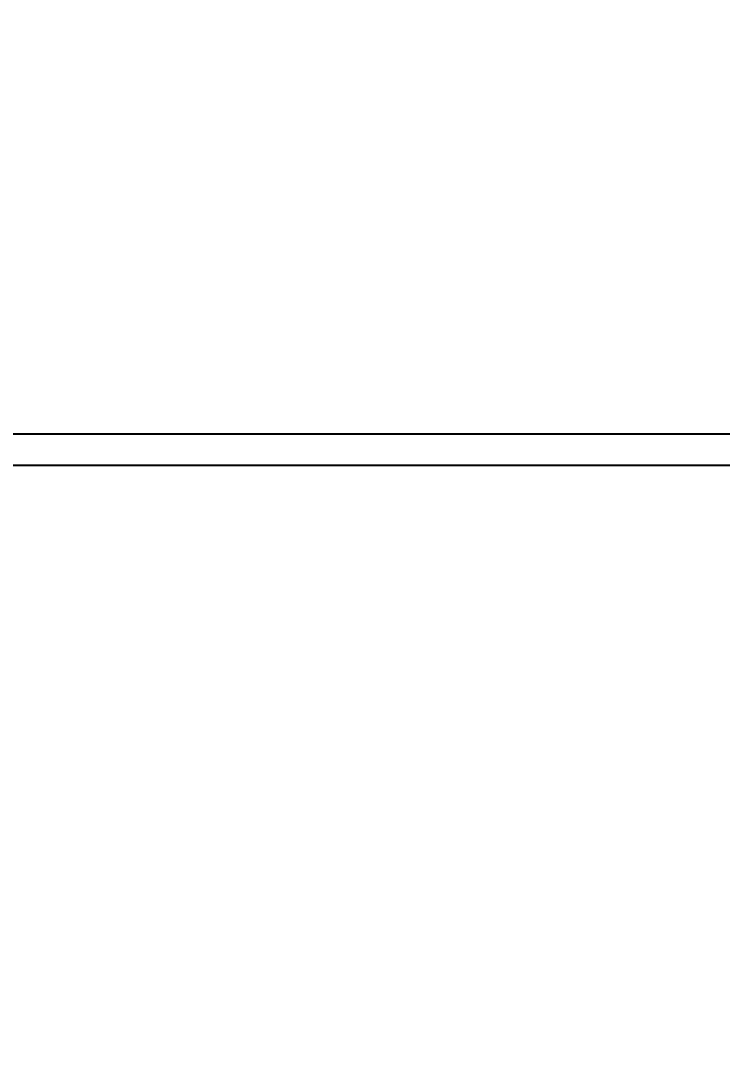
# Model space of a CAD drawing. Header units: inches. Extents: x 129892 to 140765, y 18172 to 24435.
# Drawn here: x 130516 to 130802.1, y 22291.3 to 22712.4 of the extents above; entities that cross this region are included whole.
import ezdxf

# ---------------------------------------------------------------- set-up
doc = ezdxf.new("R2010")
doc.units = ezdxf.units.IN
doc.header["$MEASUREMENT"] = 0
doc.header["$PDMODE"] = 66
doc.styles.add('EXCELSIOR', font='dim.shx', dxfattribs={"height": 45})
doc.dimstyles.new('EXCELSIOR', dxfattribs={"dimtxt": 50, "dimasz": 15, "dimexe": 20, "dimexo": 20, "dimgap": 10, "dimtad": 1, "dimdec": 0, "dimtxsty": 'EXCELSIOR', "dimblk": 'OBLIQUE', "dimcen": 2.5, "dimclrd": 1, "dimclre": 1, "dimclrt": 1, "dimadec": 0, "dimazin": 0, "dimtfac": 1, "dimtdec": 0, "dimtofl": 0, "dimtmove": 0, "dimatfit": 3, "dimfxl": 0, "dimlwd": 25, "dimarcsym": 0})

# ---------------------------------------------------------------- blocks, each defined once
blk = doc.blocks.new('_OBLIQUE')
at = {"color": 0, "linetype": 'ByBlock'}
blk.add_line((-0.5, -0.5), (0.5, 0.5), dxfattribs=at)
blk = doc.blocks.new('*D152')
at = {"color": 1, "lineweight": -2}
for p, q in [((130271.25, 22588.59), (130271.25, 22976.86)), ((130391.25, 22311.33), (130391.25, 22976.86))]:
    blk.add_line(p, q, dxfattribs=at)
at = {"color": 1, "lineweight": 25}
for p, q in [((130271.25, 22956.86), (130391.25, 22956.86)), ((130391.25, 22956.86), (131169.83, 22956.86))]:
    blk.add_line(p, q, dxfattribs=at)
at = {"layer": 'Defpoints', "color": 0}
for p in [(130391.25, 22956.86), (130271.25, 22568.59), (130391.25, 22291.33)]:
    blk.add_point(p, dxfattribs=at)
at = {"color": 1, "lineweight": 25, "xscale": 15, "yscale": 15, "zscale": 15, "rotation": 180}
blk.add_blockref('_OBLIQUE', (130271.25, 22956.86), dxfattribs=at)
at = {"color": 1, "lineweight": 25, "xscale": 15, "yscale": 15, "zscale": 15}
blk.add_blockref('_OBLIQUE', (130391.25, 22956.86), dxfattribs=at)
at = {"color": 1, "insert": (130788.04, 23001.14), "char_height": 45, "attachment_point": 5, "style": 'EXCELSIOR'}
blk.add_mtext('120 GRAB RAIL (TBC)', dxfattribs=at)
blk = doc.blocks.new('*D153')
at = {"color": 1, "lineweight": -2}
for p, q in [((130391.25, 22311.33), (130391.25, 22867.69)), ((131091.25, 22569.99), (131091.25, 22867.69))]:
    blk.add_line(p, q, dxfattribs=at)
at = {"color": 1, "lineweight": 25}
blk.add_line((130391.25, 22847.69), (131091.25, 22847.69), dxfattribs=at)
at = {"layer": 'Defpoints', "color": 0}
for p in [(131091.25, 22847.69), (131091.25, 22549.99), (130391.25, 22291.33)]:
    blk.add_point(p, dxfattribs=at)
at = {"color": 1, "lineweight": 25, "xscale": 15, "yscale": 15, "zscale": 15, "rotation": 180}
blk.add_blockref('_OBLIQUE', (130391.25, 22847.69), dxfattribs=at)
at = {"color": 1, "lineweight": 25, "xscale": 15, "yscale": 15, "zscale": 15}
blk.add_blockref('_OBLIQUE', (131091.25, 22847.69), dxfattribs=at)
at = {"color": 1, "insert": (130741.25, 22880.19), "char_height": 45, "attachment_point": 5, "style": 'EXCELSIOR'}
blk.add_mtext('700 CLEAR', dxfattribs=at)

msp = doc.modelspace()

# ---------------------------------------------------------------- linework, layer by layer
at = {"color": 251}
msp.add_lwpolyline([(130193.9, 22543.99), (131140.25, 22543.99), (131140.25, 22530.99), (130193.9, 22530.99)], close=True, dxfattribs=at)

# ---------------------------------------------------------------- dimensions: what is measured, and where the dimension line sits
at = {"color": 2}
for base, p1, p2, text, picture, middle in [((130391.25, 22956.86), (130271.25, 22568.59), (130391.25, 22291.33), '<> GRAB RAIL (TBC)', '*D152', (130788.04, 23001.14)), ((131091.25, 22847.69), (130391.25, 22291.33), (131091.25, 22549.99), '<> CLEAR', '*D153', (130741.25, 22880.19))]:
    dim = msp.add_linear_dim(base=base, p1=p1, p2=p2, text=text, dimstyle='EXCELSIOR', dxfattribs=at)
    dim.commit()
    dim.dimension.update_dxf_attribs({"geometry": picture, "text_midpoint": middle})

doc.saveas('drawing.dxf')
